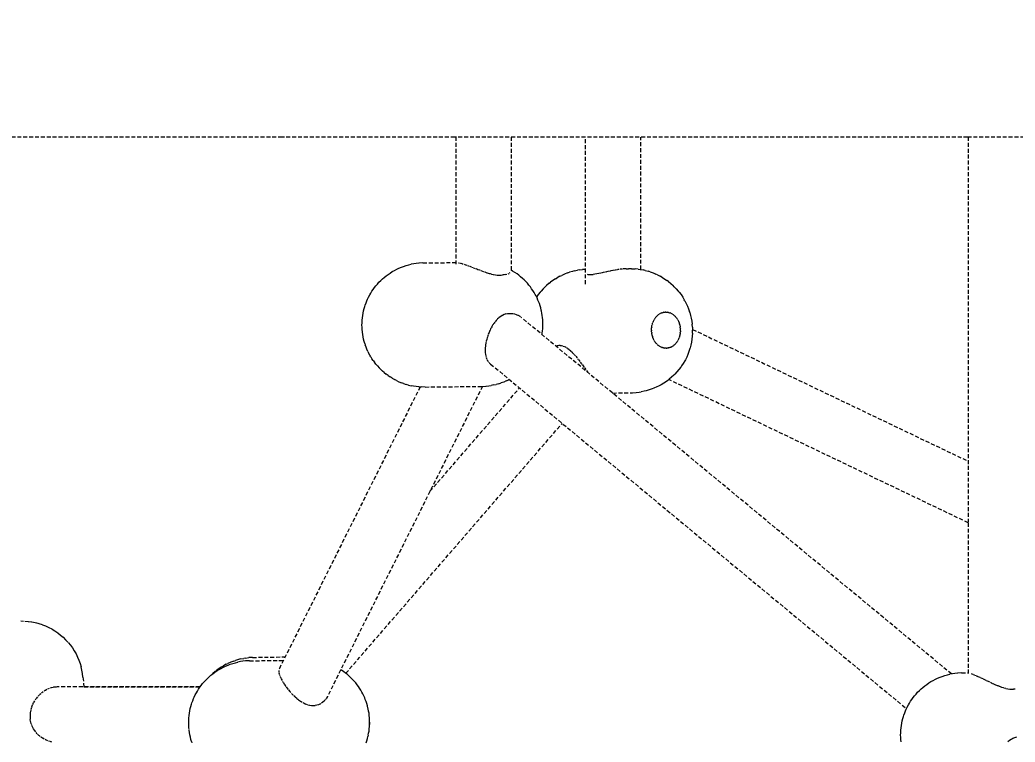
# Model space of a CAD drawing. Header units: millimetres. Extents: x -4710 to 4801, y -2494 to 3533.
# Drawn here: x 1955.9 to 2278.8, y 529.7 to 763.9 of the extents above; entities that cross this region are included whole.
import ezdxf

# ---------------------------------------------------------------- set-up
doc = ezdxf.new("R2010")
doc.units = ezdxf.units.MM
doc.linetypes.add('HIDDEN', pattern=[1.905, 1.27, -0.635])
for name, color, linetype in [('DIKOM_ОБЪЕКТ', 7, 'Continuous'), ('DIKOM_РАЗМЕР_ЗОНА', 7, 'Continuous'), ('DIKOM_РАЗМЕР_ОБЪЕКТА', 7, 'Continuous')]:
    doc.layers.add(name, color=color, linetype=linetype)
doc.styles.add('style1', font='arialbd.ttf', dxfattribs={"width": 0.8})
doc.dimstyles.new('1-50', dxfattribs={"dimtxt": 300, "dimasz": 200, "dimexe": 100, "dimexo": 0, "dimgap": 100, "dimtad": 1, "dimtxsty": 'style1', "dimcen": 200, "dimclrd": 7, "dimclre": 7, "dimclrt": 7, "dimadec": 1, "dimazin": 2, "dimtfac": 1, "dimtmove": 0, "dimatfit": 2, "dimfxl": 0, "dimlwd": 25, "dimlwe": 18, "dimarcsym": 0})

# ---------------------------------------------------------------- blocks, each defined once
blk = doc.blocks.new('*D0')
at = {"layer": 'Defpoints', "color": 0, "transparency": 16777216}
for p in [(-2049.22, 763.91), (3285.36, 750.08), (3285.36, -900.83)]:
    blk.add_point(p, dxfattribs=at)
at = {"layer": 'DIKOM_РАЗМЕР_ОБЪЕКТА', "color": 7, "lineweight": 18, "transparency": 16777216}
for p, q in [((-2049.22, 763.91), (-2049.22, -1000.83)), ((3285.36, 750.08), (3285.36, -1000.83))]:
    blk.add_line(p, q, dxfattribs=at)
at = {"layer": 'DIKOM_РАЗМЕР_ОБЪЕКТА', "color": 7, "lineweight": 25, "transparency": 16777216}
blk.add_line((-1849.22, -900.83), (3085.36, -900.83), dxfattribs=at)
at = {"layer": 'DIKOM_РАЗМЕР_ОБЪЕКТА', "color": 7, "transparency": 16777216}
for points in [[(-1849.22, -867.5), (-1849.22, -934.17), (-2049.22, -900.83)], [(3085.36, -867.5), (3085.36, -934.17), (3285.36, -900.83)]]:
    blk.add_solid(points, dxfattribs=at)
at = {"layer": 'DIKOM_РАЗМЕР_ОБЪЕКТА', "color": 7, "transparency": 16777216, "insert": (618.07, -647.56), "char_height": 300, "attachment_point": 5, "style": 'style1'}
blk.add_mtext('{\\fArial|b0|i0|c204|p34;5335}', dxfattribs=at)
blk = doc.blocks.new('*D2')
at = {"layer": 'Defpoints', "color": 0, "transparency": 16777216}
for p in [(-3555.27, 756.28), (4801.28, 756.28), (4801.28, -2394.45)]:
    blk.add_point(p, dxfattribs=at)
at = {"layer": 'DIKOM_РАЗМЕР_ЗОНА', "color": 7, "lineweight": 18, "transparency": 16777216}
for p, q in [((-3555.27, 756.28), (-3555.27, -2494.45)), ((4801.28, 756.28), (4801.28, -2494.45))]:
    blk.add_line(p, q, dxfattribs=at)
at = {"layer": 'DIKOM_РАЗМЕР_ЗОНА', "color": 7, "lineweight": 25, "transparency": 16777216}
blk.add_line((-3355.27, -2394.45), (4601.28, -2394.45), dxfattribs=at)
at = {"layer": 'DIKOM_РАЗМЕР_ЗОНА', "color": 7, "transparency": 16777216}
for points in [[(-3355.27, -2361.11), (-3355.27, -2427.78), (-3555.27, -2394.45)], [(4601.28, -2361.11), (4601.28, -2427.78), (4801.28, -2394.45)]]:
    blk.add_solid(points, dxfattribs=at)
at = {"layer": 'DIKOM_РАЗМЕР_ЗОНА', "color": 7, "transparency": 16777216, "insert": (709.08, -2141.17), "char_height": 300, "attachment_point": 5, "style": 'style1'}
blk.add_mtext('{\\fArial|b0|i0|c204|p34;8335}', dxfattribs=at)

msp = doc.modelspace()

# ---------------------------------------------------------------- linework, layer by layer
at = {"layer": 'DIKOM_ОБЪЕКТ', "color": 7, "linetype": 'HIDDEN', "lineweight": 15}
for p, q in [((1984.975, 725.928), (1928.988, 725.928)), ((2041.012, 725.928), (1984.975, 725.928)), ((2096.986, 725.928), (2041.012, 725.928)), ((2152.784, 725.928), (2096.986, 725.928)), ((2097.357, 725.928), (2097.357, 684.745)), ((2115.353, 725.928), (2115.353, 682.249)), ((2139.404, 678.223), (2139.405, 725.928)), ((2208.293, 725.928), (2152.784, 725.928)), ((2157.397, 682.955), (2157.396, 725.928)), ((2263.399, 725.928), (2208.293, 725.928)), ((2317.992, 725.928), (2263.399, 725.928)), ((2263.616, 725.928), (2263.616, 601.047)), ((2082.115, 684.477), (2082.85, 684.658)), ((2083.736, 684.825), (2082.85, 684.658)), ((2084.482, 684.928), (2083.736, 684.825)), ((2085.382, 685.034), (2084.482, 684.928)), ((2086.698, 685.099), (2085.382, 685.034)), ((2086.698, 685.099), (2097.593, 685.225)), ((2098.191, 685.163), (2098.436, 685.127)), ((2098.688, 685.062), (2098.939, 685.003)), ((2099.036, 684.981), (2099.339, 684.889)), ((2099.452, 684.854), (2099.752, 684.773)), ((2100.095, 684.654), (2100.469, 684.532)), ((2100.569, 684.501), (2100.954, 684.359)), ((2074.749, 680.906), (2075.423, 681.388)), ((2075.423, 681.388), (2076.046, 681.828)), ((2076.046, 681.828), (2076.773, 682.269)), ((2076.773, 682.269), (2077.428, 682.652)), ((2077.428, 682.652), (2078.201, 683.047)), ((2078.201, 683.047), (2078.884, 683.366)), ((2078.884, 683.366), (2079.697, 683.71)), ((2079.697, 683.71), (2080.405, 683.961)), ((2080.405, 683.961), (2081.25, 684.249)), ((2081.25, 684.249), (2082.115, 684.477)), ((2101.117, 684.299), (2101.503, 684.168)), ((2101.503, 684.168), (2101.698, 684.088)), ((2101.91, 684.006), (2102.368, 683.834)), ((2102.537, 683.773), (2102.966, 683.598)), ((2103.122, 683.535), (2103.696, 683.32)), ((2103.836, 683.259), (2104.144, 683.138)), ((2104.144, 683.138), (2104.506, 682.995)), ((2104.559, 682.974), (2105.017, 682.809)), ((2105.017, 682.809), (2105.239, 682.717)), ((2105.466, 682.63), (2105.977, 682.437)), ((2106.027, 682.419), (2106.548, 682.243)), ((2106.761, 682.162), (2106.999, 682.08)), ((2106.999, 682.08), (2107.442, 681.929)), ((2107.487, 681.914), (2108.158, 681.716)), ((2108.201, 681.704), (2108.507, 681.626)), ((2108.508, 681.626), (2108.858, 681.527)), ((2108.952, 681.503), (2109.538, 681.366)), ((2109.576, 681.358), (2110.194, 681.247)), ((2113.447, 681.352), (2113.078, 681.267)), ((2113.54, 681.367), (2113.934, 681.467)), ((2114.326, 681.591), (2114.627, 681.705)), ((2114.894, 681.833), (2114.703, 681.751)), ((2115.798, 682.471), (2115.353, 682.736)), ((2116.544, 682.022), (2115.798, 682.471)), ((2117.254, 681.516), (2116.544, 682.022)), ((2117.834, 681.101), (2117.254, 681.516)), ((2132.638, 681.49), (2131.711, 681.07)), ((2133.585, 681.837), (2132.638, 681.49)), ((2133.585, 681.837), (2134.201, 682.062)), ((2135.174, 682.337), (2134.201, 682.062)), ((2135.817, 682.503), (2135.174, 682.337)), ((2135.817, 682.503), (2136.811, 682.703)), ((2137.473, 682.808), (2136.811, 682.703)), ((2137.473, 682.808), (2138.48, 682.93)), ((2139.405, 682.988), (2138.48, 682.93)), ((2139.98, 681.452), (2140.25, 681.389)), ((2140.27, 681.384), (2140.586, 681.345)), ((2140.609, 681.342), (2140.973, 681.327)), ((2140.999, 681.326), (2141.416, 681.334)), ((2141.447, 681.335), (2141.914, 681.369)), ((2142.468, 681.431), (2141.949, 681.371)), ((2143.077, 681.522), (2142.507, 681.435)), ((2143.743, 681.643), (2143.12, 681.528)), ((2144.424, 681.789), (2143.791, 681.652)), ((2145.205, 681.948), (2144.51, 681.805)), ((2145.928, 682.112), (2145.262, 681.96)), ((2146.269, 682.194), (2146.03, 682.135)), ((2146.742, 682.291), (2146.27, 682.194)), ((2147.519, 682.462), (2146.803, 682.304)), ((2147.82, 682.532), (2147.606, 682.481)), ((2148.3, 682.622), (2147.82, 682.532)), ((2149.058, 682.773), (2148.367, 682.635)), ((2149.865, 682.908), (2149.206, 682.803)), ((2150.359, 682.99), (2149.934, 682.919)), ((2151.394, 683.118), (2150.707, 683.036)), ((2152.128, 683.179), (2151.623, 683.146)), ((2152.629, 683.213), (2152.198, 683.184)), ((2152.686, 683.217), (2153.434, 683.23)), ((2154.356, 683.233), (2153.434, 683.23)), ((2154.356, 683.233), (2155.566, 683.183)), ((2156.536, 683.077), (2155.566, 683.183)), ((2156.536, 683.077), (2157.222, 682.987)), ((2157.222, 682.987), (2158.181, 682.809)), ((2158.848, 682.654), (2158.181, 682.809)), ((2158.848, 682.654), (2159.789, 682.406)), ((2160.429, 682.188), (2159.789, 682.406)), ((2160.429, 682.188), (2161.346, 681.873)), ((2161.346, 681.873), (2162.247, 681.49)), ((2162.837, 681.219), (2162.247, 681.49)), ((2071.451, 677.69), (2071.936, 678.253)), ((2071.936, 678.253), (2072.445, 678.823)), ((2072.445, 678.823), (2072.997, 679.366)), ((2072.997, 679.366), (2073.546, 679.9)), ((2073.546, 679.9), (2074.162, 680.415)), ((2074.162, 680.415), (2074.749, 680.906)), ((2110.231, 681.241), (2110.822, 681.169)), ((2110.856, 681.165), (2111.417, 681.133)), ((2111.48, 681.132), (2112.016, 681.139)), ((2112.045, 681.142), (2112.551, 681.189)), ((2113.017, 681.256), (2112.653, 681.207)), ((2118.4, 680.629), (2117.834, 681.101)), ((2119.029, 680.099), (2118.4, 680.629)), ((2119.558, 679.59), (2119.029, 680.099)), ((2120.12, 679.03), (2119.558, 679.59)), ((2120.609, 678.491), (2120.12, 679.03)), ((2121.101, 677.909), (2120.609, 678.491)), ((2127.608, 678.485), (2126.838, 677.826)), ((2127.608, 678.485), (2128.062, 678.835)), ((2128.881, 679.445), (2128.062, 678.835)), ((2129.73, 679.99), (2128.881, 679.445)), ((2129.73, 679.99), (2130.252, 680.311)), ((2131.143, 680.796), (2130.252, 680.311)), ((2131.143, 680.796), (2131.711, 681.07)), ((2162.837, 681.219), (2163.703, 680.776)), ((2164.248, 680.452), (2163.703, 680.776)), ((2164.248, 680.452), (2165.076, 679.955)), ((2165.076, 679.955), (2165.879, 679.396)), ((2166.351, 679.037), (2165.879, 679.396)), ((2166.351, 679.037), (2167.109, 678.434)), ((2167.109, 678.434), (2167.835, 677.775)), ((2069.431, 674.699), (2069.752, 675.245)), ((2069.752, 675.245), (2070.149, 675.904)), ((2070.149, 675.904), (2070.57, 676.518)), ((2070.57, 676.518), (2070.985, 677.094)), ((2070.985, 677.094), (2071.451, 677.69)), ((2121.549, 677.348), (2121.101, 677.909)), ((2121.976, 676.742), (2121.549, 677.348)), ((2122.371, 676.176), (2121.976, 676.742)), ((2122.757, 675.561), (2122.371, 676.176)), ((2123.119, 674.91), (2122.757, 675.561)), ((2123.415, 674.377), (2123.119, 674.91)), ((2124.115, 674.816), (2123.578, 674.046)), ((2124.737, 675.6), (2124.115, 674.816)), ((2124.737, 675.6), (2125.048, 675.987)), ((2125.727, 676.742), (2125.048, 675.987)), ((2126.443, 677.443), (2125.727, 676.742)), ((2126.443, 677.443), (2126.838, 677.826)), ((2168.228, 677.396), (2167.835, 677.775)), ((2168.228, 677.396), (2168.903, 676.702)), ((2168.903, 676.702), (2169.543, 675.96)), ((2169.847, 675.577), (2169.543, 675.96)), ((2169.847, 675.577), (2170.432, 674.812)), ((2170.432, 674.812), (2170.98, 674.005)), ((2067.99, 671.429), (2068.245, 672.148)), ((2068.245, 672.148), (2068.527, 672.839)), ((2068.527, 672.839), (2068.753, 673.336)), ((2068.753, 673.336), (2069.079, 674.036)), ((2069.079, 674.036), (2069.431, 674.699)), ((2123.734, 673.73), (2123.415, 674.377)), ((2124.03, 673.051), (2123.734, 673.73)), ((2124.227, 672.571), (2124.03, 673.051)), ((2124.481, 671.909), (2124.227, 672.571)), ((2124.711, 671.222), (2124.481, 671.909)), ((2170.98, 674.005), (2171.488, 673.158)), ((2171.68, 672.818), (2171.488, 673.158)), ((2171.68, 672.818), (2172.13, 671.966)), ((2172.13, 671.966), (2172.537, 671.082)), ((2067.169, 668.089), (2067.299, 668.843)), ((2067.299, 668.843), (2067.458, 669.58)), ((2067.458, 669.58), (2067.645, 670.3)), ((2067.645, 670.3), (2067.857, 670.997)), ((2067.857, 670.997), (2067.99, 671.429)), ((2113.552, 668.536), (2113.022, 668.342)), ((2113.562, 668.539), (2114.107, 668.671)), ((2114.129, 668.674), (2114.68, 668.742)), ((2114.69, 668.742), (2115.242, 668.746)), ((2115.253, 668.745), (2115.812, 668.685)), ((2115.833, 668.682), (2116.397, 668.558)), ((2116.407, 668.554), (2116.905, 668.386)), ((2116.981, 668.361), (2117.357, 668.191)), ((2124.916, 670.514), (2124.711, 671.222)), ((2125.095, 669.787), (2124.916, 670.514)), ((2125.168, 669.479), (2125.095, 669.787)), ((2125.31, 668.789), (2125.168, 669.479)), ((2125.426, 668.086), (2125.31, 668.789)), ((2162.991, 668.218), (2163.165, 668.351)), ((2163.165, 668.351), (2163.344, 668.475)), ((2163.528, 668.589), (2163.344, 668.475)), ((2163.528, 668.589), (2163.714, 668.692)), ((2163.714, 668.692), (2163.905, 668.785)), ((2164.097, 668.868), (2163.905, 668.785)), ((2164.097, 668.868), (2164.293, 668.94)), ((2164.293, 668.94), (2164.491, 669.001)), ((2164.491, 669.001), (2164.691, 669.052)), ((2164.893, 669.091), (2164.691, 669.052)), ((2164.893, 669.091), (2165.096, 669.12)), ((2165.096, 669.12), (2165.301, 669.137)), ((2165.505, 669.143), (2165.301, 669.137)), ((2165.505, 669.143), (2165.709, 669.139)), ((2165.709, 669.139), (2165.914, 669.123)), ((2165.914, 669.123), (2166.117, 669.095)), ((2166.32, 669.058), (2166.117, 669.095)), ((2166.32, 669.058), (2166.521, 669.008)), ((2166.521, 669.008), (2166.72, 668.949)), ((2166.72, 668.949), (2166.917, 668.878)), ((2167.111, 668.797), (2166.917, 668.878)), ((2167.111, 668.797), (2167.303, 668.705)), ((2167.303, 668.705), (2167.491, 668.603)), ((2167.676, 668.49), (2167.491, 668.603)), ((2167.676, 668.49), (2167.857, 668.368)), ((2167.857, 668.368), (2168.033, 668.236)), ((2172.537, 671.082), (2172.902, 670.169)), ((2172.902, 670.169), (2173.222, 669.232)), ((2173.294, 669.002), (2173.222, 669.232)), ((2173.294, 669.002), (2173.556, 668.08)), ((2066.929, 664.96), (2066.943, 665.69)), ((2066.943, 665.69), (2066.984, 666.417)), ((2066.994, 666.546), (2067.067, 667.323)), ((2067.067, 667.323), (2067.169, 668.089)), ((2109.579, 665.277), (2109.323, 664.862)), ((2109.766, 665.535), (2109.598, 665.304)), ((2110.013, 665.874), (2109.766, 665.535)), ((2110.456, 666.416), (2110.138, 666.021)), ((2110.784, 666.761), (2110.476, 666.438)), ((2110.934, 666.917), (2110.784, 666.761)), ((2111.232, 667.181), (2110.944, 666.928)), ((2111.421, 667.356), (2111.232, 667.181)), ((2111.935, 667.749), (2111.441, 667.373)), ((2112.385, 668.027), (2111.945, 667.756)), ((2113.007, 668.336), (2112.479, 668.083)), ((2117.734, 667.999), (2117.551, 668.104)), ((2118.083, 667.799), (2117.734, 667.999)), ((2118.323, 667.63), (2118.095, 667.792)), ((2258.184, 551.801), (2118.612, 667.426)), ((2125.518, 667.373), (2125.426, 668.086)), ((2125.583, 666.652), (2125.518, 667.373)), ((2125.623, 665.927), (2125.583, 666.652)), ((2125.637, 665.199), (2125.623, 665.927)), ((2125.624, 664.472), (2125.637, 665.199)), ((2161.13, 665.28), (2161.066, 665.039)), ((2161.13, 665.28), (2161.202, 665.518)), ((2161.202, 665.518), (2161.282, 665.752)), ((2161.371, 665.98), (2161.282, 665.752)), ((2161.371, 665.98), (2161.467, 666.204)), ((2161.467, 666.204), (2161.571, 666.423)), ((2161.571, 666.423), (2161.683, 666.635)), ((2161.803, 666.841), (2161.683, 666.635)), ((2161.803, 666.841), (2161.929, 667.041)), ((2161.929, 667.041), (2162.062, 667.233)), ((2162.202, 667.418), (2162.062, 667.233)), ((2162.202, 667.418), (2162.348, 667.595)), ((2162.348, 667.595), (2162.5, 667.764)), ((2162.5, 667.764), (2162.658, 667.923)), ((2162.822, 668.075), (2162.658, 667.923)), ((2162.822, 668.075), (2162.991, 668.218)), ((2168.033, 668.236), (2168.204, 668.094)), ((2168.371, 667.944), (2168.204, 668.094)), ((2168.371, 667.944), (2168.531, 667.785)), ((2168.531, 667.785), (2168.686, 667.617)), ((2168.686, 667.617), (2168.836, 667.441)), ((2168.978, 667.257), (2168.836, 667.441)), ((2168.978, 667.257), (2169.115, 667.066)), ((2169.115, 667.066), (2169.244, 666.867)), ((2169.367, 666.662), (2169.244, 666.867)), ((2169.367, 666.662), (2169.483, 666.45)), ((2169.483, 666.45), (2169.59, 666.233)), ((2169.59, 666.233), (2169.69, 666.01)), ((2169.782, 665.782), (2169.69, 666.01)), ((2169.782, 665.782), (2169.866, 665.549)), ((2169.866, 665.549), (2169.942, 665.311)), ((2170.01, 665.071), (2169.942, 665.311)), ((2173.556, 668.08), (2173.774, 667.141)), ((2173.774, 667.141), (2173.946, 666.187)), ((2173.946, 666.187), (2174.071, 665.223)), ((2174.15, 664.251), (2174.071, 665.223)), ((2066.944, 664.229), (2066.93, 664.96)), ((2066.985, 663.501), (2066.944, 664.229)), ((2067.054, 662.778), (2066.985, 663.501)), ((2067.172, 661.855), (2067.069, 662.625)), ((2108.142, 662.557), (2107.912, 661.972)), ((2108.394, 663.141), (2108.15, 662.577)), ((2108.675, 663.707), (2108.467, 663.305)), ((2108.802, 663.974), (2108.675, 663.707)), ((2109.001, 664.329), (2108.82, 664.006)), ((2109.182, 664.65), (2109.001, 664.329)), ((2109.323, 664.862), (2109.192, 664.665)), ((2125.35, 661.844), (2125.429, 662.32)), ((2125.429, 662.32), (2125.52, 663.03)), ((2125.52, 663.03), (2125.585, 663.748)), ((2125.585, 663.748), (2125.624, 664.472)), ((2160.864, 663.284), (2160.867, 663.538)), ((2160.864, 663.284), (2160.871, 663.03)), ((2160.867, 663.538), (2160.878, 663.792)), ((2160.886, 662.777), (2160.871, 663.03)), ((2160.878, 663.792), (2160.898, 664.045)), ((2160.911, 662.524), (2160.886, 662.777)), ((2160.927, 664.297), (2160.898, 664.045)), ((2160.911, 662.524), (2160.943, 662.272)), ((2160.927, 664.297), (2160.965, 664.546)), ((2160.985, 662.023), (2160.943, 662.272)), ((2160.965, 664.546), (2161.011, 664.794)), ((2161.036, 661.776), (2160.985, 662.023)), ((2161.011, 664.794), (2161.066, 665.039)), ((2170.01, 665.071), (2170.068, 664.826)), ((2170.068, 664.826), (2170.119, 664.579)), ((2170.139, 662.055), (2170.093, 661.807)), ((2170.119, 664.579), (2170.161, 664.329)), ((2170.177, 662.305), (2170.139, 662.055)), ((2170.194, 664.078), (2170.161, 664.329)), ((2170.177, 662.305), (2170.206, 662.556)), ((2170.194, 664.078), (2170.218, 663.825)), ((2170.226, 662.809), (2170.206, 662.556)), ((2170.233, 663.571), (2170.218, 663.825)), ((2170.238, 663.063), (2170.226, 662.809)), ((2170.24, 663.317), (2170.233, 663.571)), ((2170.238, 663.063), (2170.24, 663.317)), ((2174.166, 662.299), (2174.103, 661.327)), ((2174.15, 664.251), (2174.182, 663.275)), ((2174.166, 662.299), (2174.182, 663.275)), ((2174.173, 663.546), (2263.616, 620.765)), ((2067.303, 661.096), (2067.172, 661.855)), ((2067.463, 660.353), (2067.303, 661.096)), ((2067.65, 659.626), (2067.463, 660.353)), ((2067.863, 658.92), (2067.65, 659.626)), ((2067.863, 658.92), (2067.997, 658.52)), ((2107.072, 658.845), (2107.039, 658.6)), ((2107.141, 659.182), (2107.076, 658.869)), ((2107.209, 659.572), (2107.141, 659.182)), ((2107.384, 660.292), (2107.239, 659.698)), ((2107.532, 660.824), (2107.398, 660.351)), ((2107.6, 661.066), (2107.532, 660.824)), ((2107.724, 661.417), (2107.614, 661.108)), ((2107.852, 661.819), (2107.724, 661.417)), ((2161.095, 661.531), (2161.036, 661.776)), ((2161.095, 661.531), (2161.162, 661.29)), ((2161.238, 661.053), (2161.162, 661.29)), ((2161.322, 660.82), (2161.238, 661.053)), ((2161.322, 660.82), (2161.414, 660.592)), ((2161.514, 660.369), (2161.414, 660.592)), ((2161.622, 660.151), (2161.514, 660.369)), ((2161.737, 659.939), (2161.622, 660.151)), ((2161.737, 659.939), (2161.86, 659.734)), ((2161.989, 659.536), (2161.86, 659.734)), ((2162.125, 659.344), (2161.989, 659.536)), ((2162.125, 659.344), (2162.269, 659.16)), ((2162.418, 658.984), (2162.269, 659.16)), ((2162.573, 658.817), (2162.418, 658.984)), ((2162.733, 658.658), (2162.573, 658.817)), ((2168.282, 658.527), (2168.446, 658.678)), ((2168.604, 658.838), (2168.446, 658.678)), ((2168.756, 659.007), (2168.604, 658.838)), ((2168.902, 659.184), (2168.756, 659.007)), ((2168.902, 659.184), (2169.042, 659.369)), ((2169.175, 659.561), (2169.042, 659.369)), ((2169.302, 659.76), (2169.175, 659.561)), ((2169.302, 659.76), (2169.421, 659.966)), ((2169.533, 660.179), (2169.421, 659.966)), ((2169.637, 660.397), (2169.533, 660.179)), ((2169.733, 660.621), (2169.637, 660.397)), ((2169.733, 660.621), (2169.822, 660.85)), ((2169.902, 661.084), (2169.822, 660.85)), ((2169.974, 661.321), (2169.902, 661.084)), ((2169.974, 661.321), (2170.038, 661.563)), ((2170.093, 661.807), (2170.038, 661.563)), ((2173.836, 659.407), (2173.633, 658.466)), ((2173.993, 660.362), (2173.836, 659.407)), ((2174.103, 661.327), (2173.993, 660.362)), ((2068.253, 657.79), (2067.997, 658.52)), ((2068.535, 657.089), (2068.253, 657.79)), ((2068.843, 656.418), (2068.535, 657.089)), ((2068.843, 656.418), (2069.088, 655.909)), ((2069.441, 655.231), (2069.088, 655.909)), ((2106.895, 656.712), (2106.904, 656.495)), ((2106.907, 657.03), (2106.896, 656.753)), ((2106.904, 656.495), (2106.921, 656.088)), ((2106.911, 657.404), (2106.907, 657.03)), ((2106.973, 658.094), (2106.922, 657.531)), ((2106.932, 655.993), (2106.984, 655.495)), ((2107.039, 658.6), (2106.979, 658.147)), ((2106.99, 655.449), (2107.083, 654.989)), ((2130.359, 658.17), (2129.992, 658.016)), ((2130.777, 658.27), (2130.399, 658.18)), ((2131.208, 658.307), (2130.817, 658.273)), ((2131.25, 658.304), (2131.66, 658.275)), ((2131.704, 658.266), (2132.13, 658.173)), ((2132.174, 658.156), (2132.614, 657.996)), ((2132.718, 657.943), (2133.112, 657.742)), ((2133.16, 657.71), (2133.623, 657.406)), ((2133.74, 657.312), (2134.152, 657.006)), ((2134.204, 656.959), (2134.678, 656.543)), ((2134.729, 656.491), (2134.98, 656.235)), ((2134.981, 656.235), (2135.196, 656.035)), ((2135.278, 655.948), (2135.707, 655.493)), ((2162.733, 658.658), (2162.899, 658.507)), ((2163.071, 658.366), (2162.899, 658.507)), ((2163.247, 658.234), (2163.071, 658.366)), ((2163.428, 658.111), (2163.247, 658.234)), ((2163.428, 658.111), (2163.613, 657.999)), ((2163.802, 657.897), (2163.613, 657.999)), ((2163.993, 657.805), (2163.802, 657.897)), ((2163.993, 657.805), (2164.187, 657.724)), ((2164.384, 657.653), (2164.187, 657.724)), ((2164.583, 657.593), (2164.384, 657.653)), ((2164.784, 657.544), (2164.583, 657.593)), ((2164.784, 657.544), (2164.987, 657.506)), ((2165.19, 657.479), (2164.987, 657.506)), ((2165.395, 657.463), (2165.19, 657.479)), ((2165.599, 657.458), (2165.395, 657.463)), ((2165.599, 657.458), (2165.804, 657.464)), ((2166.008, 657.482), (2165.804, 657.464)), ((2166.211, 657.51), (2166.008, 657.482)), ((2166.211, 657.51), (2166.413, 657.55)), ((2166.613, 657.6), (2166.413, 657.55)), ((2166.811, 657.661), (2166.613, 657.6)), ((2167.007, 657.734), (2166.811, 657.661)), ((2167.007, 657.734), (2167.2, 657.816)), ((2167.39, 657.909), (2167.2, 657.816)), ((2167.577, 658.013), (2167.39, 657.909)), ((2167.577, 658.013), (2167.76, 658.127)), ((2167.939, 658.251), (2167.76, 658.127)), ((2168.113, 658.384), (2167.939, 658.251)), ((2168.282, 658.527), (2168.113, 658.384)), ((2172.663, 655.442), (2172.269, 654.556)), ((2173.013, 656.358), (2172.663, 655.442)), ((2173.317, 657.298), (2173.013, 656.358)), ((2173.385, 657.542), (2173.317, 657.298)), ((2173.633, 658.466), (2173.385, 657.542)), ((2069.818, 654.592), (2069.441, 655.231)), ((2069.818, 654.592), (2070.16, 654.04)), ((2070.582, 653.409), (2070.16, 654.04)), ((2070.582, 653.409), (2070.997, 652.86)), ((2071.463, 652.246), (2070.997, 652.86)), ((2071.951, 651.681), (2071.463, 652.246)), ((2107.105, 654.862), (2107.199, 654.536)), ((2107.262, 654.318), (2107.385, 654.019)), ((2107.459, 653.827), (2107.569, 653.621)), ((2107.569, 653.621), (2107.691, 653.392)), ((2107.704, 653.37), (2107.902, 653.088)), ((2107.991, 652.96), (2108.174, 652.756)), ((2108.312, 652.604), (2108.656, 652.307)), ((2108.668, 652.296), (2243.584, 540.524)), ((2135.758, 655.432), (2135.972, 655.176)), ((2135.972, 655.176), (2136.19, 654.938)), ((2136.264, 654.852), (2136.71, 654.311)), ((2136.839, 654.139), (2137.003, 653.939)), ((2137.003, 653.939), (2137.208, 653.691)), ((2137.261, 653.62), (2137.629, 653.13)), ((2137.764, 652.959), (2138.179, 652.412)), ((2138.231, 652.336), (2138.358, 652.151)), ((2171.152, 652.494), (2170.618, 651.683)), ((2171.646, 653.344), (2171.152, 652.494)), ((2171.834, 653.7), (2171.646, 653.344)), ((2172.269, 654.556), (2171.834, 653.7)), ((2071.951, 651.681), (2072.459, 651.119)), ((2072.988, 650.584), (2072.459, 651.119)), ((2072.988, 650.584), (2073.562, 650.046)), ((2074.131, 649.549), (2073.562, 650.046)), ((2074.131, 649.549), (2074.766, 649.041)), ((2075.372, 648.59), (2074.766, 649.041)), ((2138.473, 652.002), (2138.652, 651.768)), ((2138.706, 651.692), (2139.044, 651.206)), ((2139.164, 651.046), (2139.56, 650.487)), ((2139.772, 650.175), (2139.98, 649.888)), ((2139.98, 649.888), (2140.219, 649.526)), ((2168.454, 649.068), (2168.069, 648.671)), ((2169.119, 649.766), (2168.454, 649.068)), ((2169.748, 650.514), (2169.119, 649.766)), ((2170.339, 651.307), (2169.748, 650.514)), ((2170.618, 651.683), (2170.339, 651.307)), ((2075.372, 648.59), (2076.064, 648.119)), ((2076.703, 647.721), (2076.064, 648.119)), ((2076.703, 647.721), (2077.446, 647.292)), ((2078.115, 646.954), (2077.446, 647.292)), ((2078.115, 646.954), (2078.903, 646.574)), ((2078.903, 646.574), (2079.716, 646.253)), ((2080.423, 645.974), (2079.716, 646.253)), ((2080.423, 645.974), (2081.27, 645.707)), ((2111.344, 645.928), (2110.451, 645.685)), ((2111.344, 645.928), (2112.034, 646.163)), ((2112.897, 646.468), (2112.034, 646.163)), ((2113.735, 646.835), (2112.897, 646.468)), ((2113.735, 646.835), (2114.391, 647.129)), ((2114.704, 647.295), (2114.391, 647.129)), ((2164.821, 646.12), (2163.985, 645.607)), ((2165.344, 646.455), (2164.821, 646.12)), ((2166.138, 647.019), (2165.344, 646.455)), ((2166.605, 647.398), (2166.138, 647.019)), ((2263.616, 600.815), (2166.463, 647.282)), ((2167.353, 648.007), (2166.605, 647.398)), ((2168.069, 648.671), (2167.353, 648.007)), ((2085.797, 644.9), (2040.151, 553.609)), ((2106.009, 645.074), (2055.695, 544.446)), ((2081.996, 645.5), (2081.27, 645.707)), ((2081.996, 645.5), (2082.87, 645.292)), ((2083.61, 645.16), (2082.87, 645.292)), ((2084.502, 645.013), (2083.61, 645.16)), ((2085.403, 644.929), (2084.502, 645.013)), ((2085.403, 644.929), (2086.155, 644.874)), ((2087.404, 644.855), (2086.155, 644.874)), ((2087.404, 644.855), (2105.864, 645.067)), ((2088.983, 611.023), (2118.019, 644.55)), ((2105.864, 645.067), (2107.181, 645.132)), ((2107.181, 645.132), (2108.111, 645.245)), ((2108.111, 645.245), (2108.829, 645.34)), ((2109.745, 645.519), (2108.829, 645.34)), ((2109.745, 645.519), (2110.451, 645.685)), ((2148.225, 642.894), (2154.678, 642.999)), ((2154.678, 642.999), (2155.886, 643.074)), ((2155.886, 643.074), (2156.856, 643.187)), ((2156.856, 643.187), (2157.54, 643.299)), ((2158.496, 643.484), (2157.54, 643.299)), ((2159.16, 643.662), (2158.496, 643.484)), ((2160.097, 643.916), (2159.16, 643.662)), ((2161.02, 644.241), (2160.097, 643.916)), ((2161.645, 644.477), (2161.02, 644.241)), ((2162.54, 644.866), (2161.645, 644.477)), ((2163.125, 645.159), (2162.54, 644.866)), ((2163.985, 645.607), (2163.125, 645.159)), ((2061.681, 552.008), (2131.88, 633.067)), ((2263.616, 600.815), (2263.616, 551.865)), ((1956.243, 568.975), (1957.137, 568.959)), ((1957.564, 568.94), (1958.596, 568.854)), ((1958.699, 568.842), (1959.75, 568.691)), ((1959.858, 568.674), (1960.919, 568.457)), ((1961.023, 568.433), (1962.087, 568.15)), ((1962.087, 568.15), (1963.132, 567.806)), ((1963.236, 567.772), (1964.272, 567.365)), ((1964.272, 567.365), (1965.283, 566.899)), ((1965.283, 566.899), (1966.266, 566.376)), ((1966.359, 566.325), (1967.318, 565.743)), ((1967.318, 565.743), (1968.242, 565.108)), ((1968.242, 565.108), (1969.13, 564.422)), ((1969.13, 564.422), (1969.977, 563.686)), ((1969.977, 563.686), (1970.781, 562.904)), ((1970.781, 562.904), (1971.539, 562.077)), ((1971.607, 561.999), (1972.321, 561.128)), ((1972.321, 561.128), (1972.984, 560.217)), ((1972.984, 560.217), (1973.594, 559.272)), ((1973.594, 559.272), (1974.152, 558.293)), ((1974.152, 558.293), (1974.652, 557.284)), ((1974.652, 557.284), (1975.095, 556.249)), ((1975.095, 556.249), (1975.479, 555.191)), ((2024.374, 555.642), (2023.446, 555.221)), ((2025.321, 555.989), (2024.374, 555.642)), ((2025.028, 555.213), (2025.893, 555.441)), ((2025.321, 555.989), (2025.936, 556.213)), ((2025.893, 555.441), (2026.628, 555.622)), ((2026.91, 556.488), (2025.936, 556.213)), ((2027.513, 555.789), (2026.628, 555.622)), ((2027.553, 556.655), (2026.91, 556.488)), ((2028.26, 555.893), (2027.513, 555.789)), ((2027.553, 556.655), (2028.547, 556.855)), ((2029.16, 555.998), (2028.26, 555.893)), ((2029.209, 556.96), (2028.547, 556.855)), ((2030.476, 556.064), (2029.16, 555.998)), ((2029.209, 556.96), (2030.216, 557.082)), ((2031.44, 557.158), (2030.216, 557.082)), ((2030.476, 556.064), (2041.441, 556.19)), ((2031.44, 557.158), (2042.011, 557.33)), ((1975.479, 555.191), (1975.802, 554.112)), ((1976.065, 553.017), (1975.802, 554.112)), ((1976.265, 551.909), (1976.065, 553.017)), ((2018.527, 551.871), (2019.201, 552.352)), ((2019.344, 552.637), (2018.574, 551.978)), ((2019.201, 552.352), (2019.824, 552.792)), ((2019.344, 552.637), (2019.798, 552.987)), ((2020.617, 553.597), (2019.798, 552.987)), ((2019.824, 552.792), (2020.55, 553.233)), ((2020.55, 553.233), (2021.206, 553.616)), ((2021.466, 554.142), (2020.617, 553.597)), ((2021.206, 553.616), (2021.979, 554.011)), ((2021.466, 554.142), (2021.989, 554.463)), ((2021.979, 554.011), (2022.662, 554.331)), ((2022.879, 554.948), (2021.989, 554.463)), ((2022.662, 554.331), (2023.475, 554.674)), ((2022.879, 554.948), (2023.446, 555.221)), ((2023.475, 554.674), (2024.182, 554.925)), ((2024.182, 554.925), (2025.028, 555.213)), ((2039.955, 552.968), (2039.943, 552.623)), ((2039.961, 552.449), (2039.981, 552.217)), ((2039.984, 552.181), (2040.065, 551.831)), ((2040.15, 553.607), (2040.032, 553.327)), ((2060.322, 552.986), (2060.047, 553.151)), ((2061.031, 552.48), (2060.322, 552.986)), ((2061.612, 552.066), (2061.031, 552.48)), ((2261.457, 552.135), (2260.142, 552.069)), ((2261.457, 552.135), (2263.624, 552.16)), ((1976.414, 550.728), (1976.265, 551.909)), ((1976.414, 550.728), (1976.714, 547.568)), ((2015.228, 548.655), (2015.714, 549.218)), ((2015.714, 549.218), (2016.222, 549.787)), ((2016.222, 549.787), (2016.775, 550.33)), ((2016.775, 550.33), (2017.324, 550.864)), ((2017.324, 550.864), (2017.94, 551.38)), ((2017.94, 551.38), (2018.527, 551.871)), ((2018.179, 551.595), (2018.574, 551.978)), ((2040.085, 551.739), (2040.223, 551.294)), ((2040.338, 551.016), (2040.426, 550.781)), ((2040.444, 550.733), (2040.657, 550.292)), ((2040.707, 550.185), (2040.979, 549.665)), ((2041.143, 549.394), (2041.315, 549.086)), ((2041.344, 549.035), (2041.634, 548.591)), ((2062.178, 551.593), (2061.612, 552.066)), ((2062.807, 551.064), (2062.178, 551.593)), ((2063.335, 550.554), (2062.807, 551.064)), ((2063.898, 549.994), (2063.335, 550.554)), ((2064.387, 549.455), (2063.898, 549.994)), ((2064.879, 548.873), (2064.387, 549.455)), ((2250.807, 548.863), (2251.533, 549.304)), ((2251.533, 549.304), (2252.188, 549.687)), ((2252.188, 549.687), (2252.96, 550.082)), ((2252.96, 550.082), (2253.644, 550.401)), ((2253.644, 550.401), (2254.457, 550.745)), ((2254.457, 550.745), (2255.164, 550.996)), ((2255.164, 550.996), (2256.011, 551.284)), ((2256.011, 551.284), (2256.875, 551.512)), ((2256.875, 551.512), (2257.609, 551.693)), ((2258.496, 551.86), (2257.609, 551.693)), ((2259.242, 551.964), (2258.496, 551.86)), ((2260.142, 552.069), (2259.242, 551.964)), ((2264.579, 551.898), (2264.808, 551.809)), ((2264.821, 551.804), (2265.091, 551.71)), ((2265.243, 551.644), (2265.688, 551.465)), ((2265.792, 551.427), (2266.2, 551.242)), ((2266.224, 551.231), (2266.521, 551.11)), ((2266.568, 551.091), (2266.755, 550.999)), ((2266.78, 550.987), (2267.349, 550.732)), ((2267.438, 550.695), (2267.985, 550.43)), ((2268.012, 550.417), (2268.323, 550.279)), ((2268.411, 550.239), (2268.656, 550.113)), ((2268.683, 550.098), (2269.351, 549.782)), ((2269.477, 549.726), (2270.068, 549.431)), ((2270.095, 549.417), (2270.497, 549.235)), ((2270.818, 549.081), (2271.524, 548.748)), ((1963.462, 545.993), (1962.902, 545.562)), ((1964.125, 546.423), (1963.794, 546.206)), ((1964.729, 546.747), (1964.208, 546.468)), ((1965.46, 547.074), (1964.88, 546.821)), ((1966.115, 547.295), (1965.779, 547.18)), ((1966.718, 547.439), (1966.194, 547.314)), ((1967.385, 547.54), (1966.836, 547.46)), ((1967.687, 547.554), (1967.462, 547.543)), ((1967.992, 547.568), (1967.728, 547.555)), ((2014.409, 547.568), (1967.991, 547.568)), ((1976.714, 547.568), (2014.409, 547.568)), ((2012.857, 545), (2013.209, 545.663)), ((2013.209, 545.663), (2013.53, 546.209)), ((2013.53, 546.209), (2013.927, 546.868)), ((2013.927, 546.868), (2014.348, 547.483)), ((2014.348, 547.483), (2014.763, 548.058)), ((2014.763, 548.058), (2015.228, 548.655)), ((2041.72, 548.453), (2042.096, 547.906)), ((2042.129, 547.858), (2042.26, 547.689)), ((2042.328, 547.602), (2042.537, 547.31)), ((2042.571, 547.263), (2042.977, 546.758)), ((2043.066, 546.65), (2043.518, 546.106)), ((2043.553, 546.063), (2043.797, 545.801)), ((2065.327, 548.312), (2064.879, 548.873)), ((2065.754, 547.707), (2065.327, 548.312)), ((2066.149, 547.14), (2065.754, 547.707)), ((2066.535, 546.526), (2066.149, 547.14)), ((2066.897, 545.874), (2066.535, 546.526)), ((2067.193, 545.341), (2066.897, 545.874)), ((2246.696, 545.289), (2247.204, 545.858)), ((2247.204, 545.858), (2247.757, 546.401)), ((2247.757, 546.401), (2248.306, 546.935)), ((2248.306, 546.935), (2248.922, 547.451)), ((2248.922, 547.451), (2249.51, 547.942)), ((2249.51, 547.942), (2250.183, 548.423)), ((2250.183, 548.423), (2250.807, 548.863)), ((2271.55, 548.736), (2271.767, 548.643)), ((2271.767, 548.643), (2272.026, 548.532)), ((2272.026, 548.532), (2272.261, 548.418)), ((2272.286, 548.406), (2272.995, 548.097)), ((2273.019, 548.087), (2273.215, 548.011)), ((2273.215, 548.011), (2273.613, 547.858)), ((2273.746, 547.8), (2274.438, 547.539)), ((2274.46, 547.531), (2275.017, 547.352)), ((2275.157, 547.307), (2275.797, 547.139)), ((2275.836, 547.128), (2276.471, 546.983)), ((2276.49, 546.978), (2277.099, 546.884)), ((2277.117, 546.881), (2277.692, 546.838)), ((2277.725, 546.837), (2278.275, 546.845)), ((2278.811, 546.906), (2278.29, 546.847)), ((1960.677, 543.048), (1960.35, 542.489)), ((1961.159, 543.76), (1960.863, 543.327)), ((1961.67, 544.383), (1961.223, 543.837)), ((1962.219, 544.964), (1961.82, 544.541)), ((1962.696, 545.386), (1962.295, 545.03)), ((2011.768, 542.393), (2012.023, 543.112)), ((2012.023, 543.112), (2012.305, 543.803)), ((2012.305, 543.803), (2012.531, 544.301)), ((2012.531, 544.301), (2012.857, 545)), ((2044.085, 545.478), (2044.598, 544.949)), ((2044.73, 544.824), (2044.923, 544.649)), ((2044.923, 544.649), (2045.163, 544.415)), ((2045.197, 544.381), (2045.742, 543.909)), ((2045.834, 543.835), (2046.128, 543.609)), ((2046.128, 543.609), (2046.333, 543.441)), ((2046.365, 543.414), (2046.93, 543.009)), ((2046.961, 542.987), (2047.196, 542.842)), ((2047.196, 542.842), (2047.535, 542.634)), ((2047.695, 542.548), (2048.139, 542.305)), ((2054.241, 542.624), (2053.809, 542.307)), ((2054.678, 543.016), (2054.275, 542.652)), ((2055.017, 543.396), (2054.698, 543.037)), ((2055.253, 543.714), (2055.084, 543.477)), ((2055.407, 543.928), (2055.253, 543.714)), ((2055.694, 544.446), (2055.425, 543.96)), ((2067.512, 544.694), (2067.193, 545.341)), ((2067.808, 544.015), (2067.512, 544.694)), ((2068.005, 543.536), (2067.808, 544.015)), ((2068.259, 542.873), (2068.005, 543.536)), ((2068.489, 542.186), (2068.259, 542.873)), ((2244.512, 542.28), (2244.909, 542.939)), ((2244.909, 542.939), (2245.33, 543.554)), ((2245.33, 543.554), (2245.745, 544.129)), ((2245.745, 544.129), (2246.211, 544.726)), ((2246.211, 544.726), (2246.696, 545.289)), ((1959.315, 539.368), (1959.259, 538.668)), ((1959.458, 540.157), (1959.335, 539.468)), ((1959.674, 540.929), (1959.486, 540.254)), ((1959.954, 541.679), (1959.725, 541.06)), ((1960.299, 542.403), (1959.997, 541.769)), ((2010.947, 539.053), (2011.077, 539.807)), ((2011.077, 539.807), (2011.236, 540.545)), ((2011.236, 540.545), (2011.422, 541.264)), ((2011.422, 541.264), (2011.635, 541.961)), ((2011.635, 541.961), (2011.768, 542.393)), ((2048.168, 542.289), (2048.744, 542.031)), ((2048.771, 542.019), (2049.173, 541.877)), ((2049.373, 541.807), (2049.942, 541.662)), ((2049.968, 541.655), (2050.53, 541.567)), ((2050.554, 541.563), (2051.102, 541.533)), ((2051.15, 541.533), (2051.689, 541.561)), ((2052.241, 541.65), (2051.713, 541.564)), ((2052.777, 541.801), (2052.264, 541.656)), ((2053.294, 542.014), (2052.8, 541.81)), ((2053.619, 542.196), (2053.317, 542.026)), ((2068.694, 541.478), (2068.489, 542.186)), ((2068.873, 540.752), (2068.694, 541.478)), ((2068.945, 540.444), (2068.873, 540.752)), ((2069.087, 539.753), (2068.945, 540.444)), ((2069.204, 539.05), (2069.087, 539.753)), ((2243.005, 539.183), (2243.287, 539.874)), ((2243.287, 539.874), (2243.513, 540.372)), ((2243.513, 540.372), (2243.839, 541.071)), ((2243.839, 541.071), (2244.191, 541.734)), ((2244.191, 541.734), (2244.512, 542.28)), ((1959.249, 538.567), (1959.244, 537.879)), ((1959.245, 537.781), (1959.303, 537.108)), ((1959.435, 536.358), (1959.314, 537.014)), ((1959.637, 535.632), (1959.454, 536.268)), ((2010.707, 535.924), (2010.721, 536.654)), ((2010.721, 536.654), (2010.762, 537.381)), ((2010.772, 537.51), (2010.844, 538.287)), ((2010.844, 538.287), (2010.947, 539.053)), ((2069.296, 538.337), (2069.204, 539.05)), ((2069.361, 537.616), (2069.296, 538.337)), ((2069.401, 536.891), (2069.361, 537.616)), ((2069.415, 536.163), (2069.364, 535.363)), ((2069.364, 535.363), (2069.415, 536.163)), ((2069.415, 536.163), (2069.401, 536.891)), ((2069.402, 535.436), (2069.415, 536.163)), ((2242.06, 535.878), (2242.219, 536.615)), ((2242.219, 536.615), (2242.404, 537.335)), ((2242.404, 537.335), (2242.617, 538.032)), ((2242.617, 538.032), (2242.75, 538.464)), ((2242.75, 538.464), (2243.005, 539.183)), ((1959.906, 534.93), (1959.716, 535.413)), ((1960.241, 534.25), (1959.94, 534.85)), ((1960.395, 533.992), (1960.283, 534.173)), ((1960.633, 533.597), (1960.395, 533.991)), ((1961.077, 532.978), (1960.679, 533.523)), ((1961.573, 532.405), (1961.249, 532.774)), ((2010.722, 535.193), (2010.708, 535.924)), ((2010.763, 534.465), (2010.722, 535.193)), ((2010.832, 533.742), (2010.763, 534.465)), ((2010.95, 532.819), (2010.847, 533.589)), ((2011.081, 532.061), (2010.95, 532.819)), ((2069.091, 532.586), (2069.207, 533.284)), ((2069.207, 533.284), (2069.298, 533.994)), ((2069.298, 533.994), (2069.363, 534.712)), ((2069.363, 534.712), (2069.402, 535.436)), ((2241.703, 532.725), (2241.744, 533.452)), ((2241.754, 533.581), (2241.827, 534.358)), ((2241.827, 534.358), (2241.929, 535.124)), ((2241.929, 535.124), (2242.06, 535.878)), ((1962.104, 531.885), (1961.698, 532.279)), ((1962.572, 531.494), (1962.163, 531.829)), ((1962.925, 531.231), (1962.735, 531.362)), ((1963.264, 530.989), (1962.925, 531.231)), ((1963.816, 530.656), (1963.33, 530.944)), ((1964.511, 530.302), (1964.106, 530.503)), ((1964.998, 530.105), (1964.58, 530.269)), ((1965.797, 529.842), (1965.245, 530.011)), ((1966.127, 529.764), (1965.865, 529.821)), ((1966.342, 529.718), (1966.127, 529.764)), ((2011.241, 531.317), (2011.081, 532.061)), ((2011.428, 530.59), (2011.241, 531.317)), ((2011.641, 529.884), (2011.428, 530.59)), ((2011.641, 529.884), (2011.775, 529.484)), ((2068.266, 529.462), (2068.495, 530.14)), ((2068.495, 530.14), (2068.699, 530.839)), ((2068.699, 530.839), (2068.878, 531.559)), ((2068.95, 531.9), (2068.878, 531.559)), ((2068.95, 531.9), (2069.091, 532.586)), ((2241.689, 531.995), (2241.703, 532.725)), ((2241.703, 531.265), (2241.69, 531.995)), ((2241.745, 530.536), (2241.703, 531.265)), ((2241.814, 529.813), (2241.745, 530.536)), ((2276.975, 530.209), (2276.455, 529.812)), ((2277.53, 530.566), (2276.995, 530.223)), ((2277.74, 530.676), (2277.54, 530.571)), ((2278.084, 530.864), (2277.74, 530.676)), ((2278.314, 530.963), (2278.104, 530.873)), ((2278.654, 531.109), (2278.314, 530.963)), ((2279.222, 531.292), (2278.664, 531.113))]:
    msp.add_line(p, q, dxfattribs=at)

# ---------------------------------------------------------------- dimensions: what is measured, and where the dimension line sits
at = {"layer": 'DIKOM_РАЗМЕР_ЗОНА'}
dim = msp.add_linear_dim(base=(4801.279, -2394.448), p1=(-3555.274, 756.284), p2=(4801.279, 756.284), text='{\\fArial|b0|i0|c204|p34;8335}', dimstyle='1-50', dxfattribs=at)
dim.commit()
dim.dimension.update_dxf_attribs({"geometry": '*D2', "text_midpoint": (709.081, -2394.448), "dimtype": 160})
at = {"layer": 'DIKOM_РАЗМЕР_ОБЪЕКТА'}
dim = msp.add_linear_dim(base=(3285.358, -900.832), p1=(-2049.224, 763.912), p2=(3285.358, 750.078), text='{\\fArial|b0|i0|c204|p34;5335}', dimstyle='1-50', dxfattribs=at)
dim.commit()
dim.dimension.update_dxf_attribs({"geometry": '*D0', "text_midpoint": (618.067, -900.832), "dimtype": 160})

doc.saveas('drawing.dxf')
